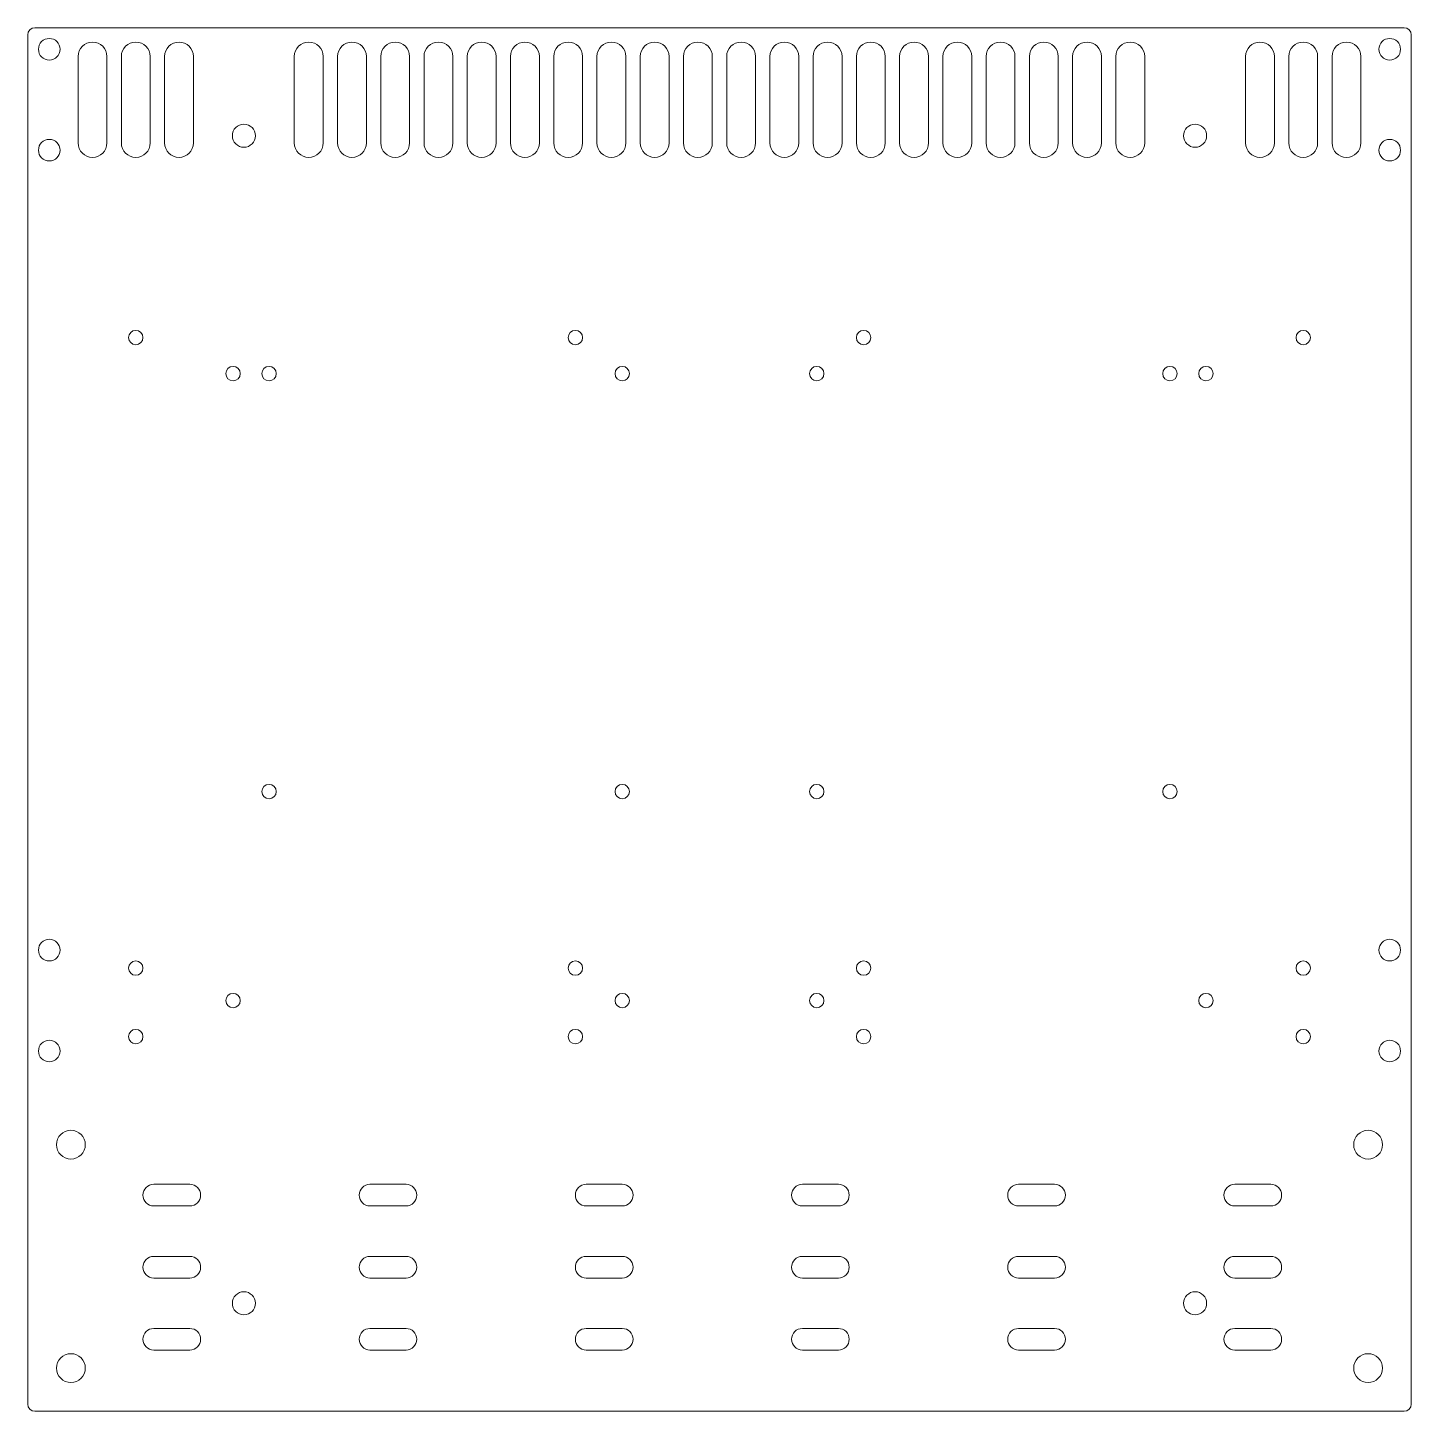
# Model space of a CAD drawing. Header units: millimetres. Extents: x 0 to 192, y 0 to 192.
import ezdxf

# ---------------------------------------------------------------- set-up
doc = ezdxf.new("R2010")
doc.units = ezdxf.units.MM

msp = doc.modelspace()

# ---------------------------------------------------------------- linework, layer by layer
at = {"color": 7, "linetype": 'Continuous', "lineweight": 15}
for p, q in [((191, 192), (1, 192)), ((0, 191), (0, 1)), ((192, 1), (192, 191)), ((7, 188), (7, 176)), ((11, 176), (11, 188)), ((13, 188), (13, 176)), ((17, 176), (17, 188)), ((19, 188), (19, 176)), ((23, 176), (23, 188)), ((37, 188), (37, 176)), ((41, 176), (41, 188)), ((43, 188), (43, 176)), ((47, 176), (47, 188)), ((49, 188), (49, 176)), ((53, 176), (53, 188)), ((55, 188), (55, 176)), ((59, 176), (59, 188)), ((61, 188), (61, 176)), ((65, 176), (65, 188)), ((67, 188), (67, 176)), ((71, 176), (71, 188)), ((73, 188), (73, 176)), ((77, 176), (77, 188)), ((79, 188), (79, 176)), ((83, 176), (83, 188)), ((85, 188), (85, 176)), ((89, 176), (89, 188)), ((91, 188), (91, 176)), ((95, 176), (95, 188)), ((97, 188), (97, 176)), ((101, 176), (101, 188)), ((103, 188), (103, 176)), ((107, 176), (107, 188)), ((109, 188), (109, 176)), ((113, 176), (113, 188)), ((115, 188), (115, 176)), ((119, 176), (119, 188)), ((121, 188), (121, 176)), ((125, 176), (125, 188)), ((127, 188), (127, 176)), ((131, 176), (131, 188)), ((133, 188), (133, 176)), ((137, 176), (137, 188)), ((139, 188), (139, 176)), ((143, 176), (143, 188)), ((145, 188), (145, 176)), ((149, 176), (149, 188)), ((151, 188), (151, 176)), ((155, 176), (155, 188)), ((169, 188), (169, 176)), ((173, 176), (173, 188)), ((175, 188), (175, 176)), ((179, 176), (179, 188)), ((181, 188), (181, 176)), ((185, 176), (185, 188)), ((22.5, 31.5), (17.5, 31.5)), ((52.5, 31.5), (47.5, 31.5)), ((82.5, 31.5), (77.5, 31.5)), ((112.5, 31.5), (107.5, 31.5)), ((142.5, 31.5), (137.5, 31.5)), ((172.5, 31.5), (167.5, 31.5)), ((17.5, 28.5), (22.5, 28.5)), ((47.5, 28.5), (52.5, 28.5)), ((77.5, 28.5), (82.5, 28.5)), ((107.5, 28.5), (112.5, 28.5)), ((137.5, 28.5), (142.5, 28.5)), ((167.5, 28.5), (172.5, 28.5)), ((22.5, 21.5), (17.5, 21.5)), ((52.5, 21.5), (47.5, 21.5)), ((82.5, 21.5), (77.5, 21.5)), ((112.5, 21.5), (107.5, 21.5)), ((142.5, 21.5), (137.5, 21.5)), ((172.5, 21.5), (167.5, 21.5)), ((17.5, 18.5), (22.5, 18.5)), ((47.5, 18.5), (52.5, 18.5)), ((77.5, 18.5), (82.5, 18.5)), ((107.5, 18.5), (112.5, 18.5)), ((137.5, 18.5), (142.5, 18.5)), ((167.5, 18.5), (172.5, 18.5)), ((22.5, 11.5), (17.5, 11.5)), ((52.5, 11.5), (47.5, 11.5)), ((82.5, 11.5), (77.5, 11.5)), ((112.5, 11.5), (107.5, 11.5)), ((142.5, 11.5), (137.5, 11.5)), ((172.5, 11.5), (167.5, 11.5)), ((17.5, 8.5), (22.5, 8.5)), ((47.5, 8.5), (52.5, 8.5)), ((77.5, 8.5), (82.5, 8.5)), ((107.5, 8.5), (112.5, 8.5)), ((137.5, 8.5), (142.5, 8.5)), ((167.5, 8.5), (172.5, 8.5)), ((1, 0), (191, 0))]:
    msp.add_line(p, q, dxfattribs=at)
for centre, radius in [((3, 189), 1.5), ((189, 189), 1.5), ((30, 177), 1.6), ((162, 177), 1.6), ((3, 175), 1.5), ((189, 175), 1.5), ((15, 149), 1), ((76, 149), 1), ((116, 149), 1), ((177, 149), 1), ((28.5, 144), 1), ((33.5, 144), 1), ((82.5, 144), 1), ((109.5, 144), 1), ((158.5, 144), 1), ((163.5, 144), 1), ((33.5, 86), 1), ((82.5, 86), 1), ((109.5, 86), 1), ((158.5, 86), 1), ((3, 64), 1.5), ((189, 64), 1.5), ((15, 61.5), 1), ((76, 61.5), 1), ((116, 61.5), 1), ((177, 61.5), 1), ((28.5, 57), 1), ((82.5, 57), 1), ((109.5, 57), 1), ((163.5, 57), 1), ((15, 52), 1), ((76, 52), 1), ((116, 52), 1), ((177, 52), 1), ((3, 50), 1.5), ((189, 50), 1.5), ((6, 37), 2), ((186, 37), 2), ((30, 15), 1.6), ((162, 15), 1.6), ((6, 6), 2), ((186, 6), 2)]:
    msp.add_circle(centre, radius, dxfattribs=at)
for centre, radius, start, end in [((1, 191), 1, 90, 180), ((191, 191), 1, 0, 90), ((9, 188), 2, 0, 180), ((15, 188), 2, 0, 180), ((21, 188), 2, 0, 180), ((39, 188), 2, 0, 180), ((45, 188), 2, 0, 180), ((51, 188), 2, 0, 180), ((57, 188), 2, 0, 180), ((63, 188), 2, 0, 180), ((69, 188), 2, 0, 180), ((75, 188), 2, 0, 180), ((81, 188), 2, 0, 180), ((87, 188), 2, 0, 180), ((93, 188), 2, 0, 180), ((99, 188), 2, 0, 180), ((105, 188), 2, 0, 180), ((111, 188), 2, 0, 180), ((117, 188), 2, 0, 180), ((123, 188), 2, 0, 180), ((129, 188), 2, 0, 180), ((135, 188), 2, 0, 180), ((141, 188), 2, 0, 180), ((147, 188), 2, 0, 180), ((153, 188), 2, 0, 180), ((171, 188), 2, 0, 180), ((177, 188), 2, 0, 180), ((183, 188), 2, 0, 180), ((9, 176), 2, 180, 0), ((15, 176), 2, 180, 0), ((21, 176), 2, 180, 0), ((39, 176), 2, 180, 0), ((45, 176), 2, 180, 0), ((51, 176), 2, 180, 0), ((57, 176), 2, 180, 0), ((63, 176), 2, 180, 0), ((69, 176), 2, 180, 0), ((75, 176), 2, 180, 0), ((81, 176), 2, 180, 0), ((87, 176), 2, 180, 0), ((93, 176), 2, 180, 0), ((99, 176), 2, 180, 0), ((105, 176), 2, 180, 0), ((111, 176), 2, 180, 0), ((117, 176), 2, 180, 0), ((123, 176), 2, 180, 0), ((129, 176), 2, 180, 0), ((135, 176), 2, 180, 0), ((141, 176), 2, 180, 0), ((147, 176), 2, 180, 0), ((153, 176), 2, 180, 0), ((171, 176), 2, 180, 0), ((177, 176), 2, 180, 0), ((183, 176), 2, 180, 0), ((17.5, 30), 1.5, 90, 270), ((22.5, 30), 1.5, 270, 90), ((47.5, 30), 1.5, 90, 270), ((52.5, 30), 1.5, 270, 90), ((77.5, 30), 1.5, 90, 270), ((82.5, 30), 1.5, 270, 90), ((107.5, 30), 1.5, 90, 270), ((112.5, 30), 1.5, 270, 90), ((137.5, 30), 1.5, 90, 270), ((142.5, 30), 1.5, 270, 90), ((167.5, 30), 1.5, 90, 270), ((172.5, 30), 1.5, 270, 90), ((17.5, 20), 1.5, 90, 270), ((22.5, 20), 1.5, 270, 90), ((47.5, 20), 1.5, 90, 270), ((52.5, 20), 1.5, 270, 90), ((77.5, 20), 1.5, 90, 270), ((82.5, 20), 1.5, 270, 90), ((107.5, 20), 1.5, 90, 270), ((112.5, 20), 1.5, 270, 90), ((137.5, 20), 1.5, 90, 270), ((142.5, 20), 1.5, 270, 90), ((167.5, 20), 1.5, 90, 270), ((172.5, 20), 1.5, 270, 90), ((17.5, 10), 1.5, 90, 270), ((22.5, 10), 1.5, 270, 90), ((47.5, 10), 1.5, 90, 270), ((52.5, 10), 1.5, 270, 90), ((77.5, 10), 1.5, 90, 270), ((82.5, 10), 1.5, 270, 90), ((107.5, 10), 1.5, 90, 270), ((112.5, 10), 1.5, 270, 90), ((137.5, 10), 1.5, 90, 270), ((142.5, 10), 1.5, 270, 90), ((167.5, 10), 1.5, 90, 270), ((172.5, 10), 1.5, 270, 90), ((1, 1), 1, 180, 270), ((191, 1), 1, 270, 0)]:
    msp.add_arc(centre, radius, start, end, dxfattribs=at)

doc.saveas('drawing.dxf')
